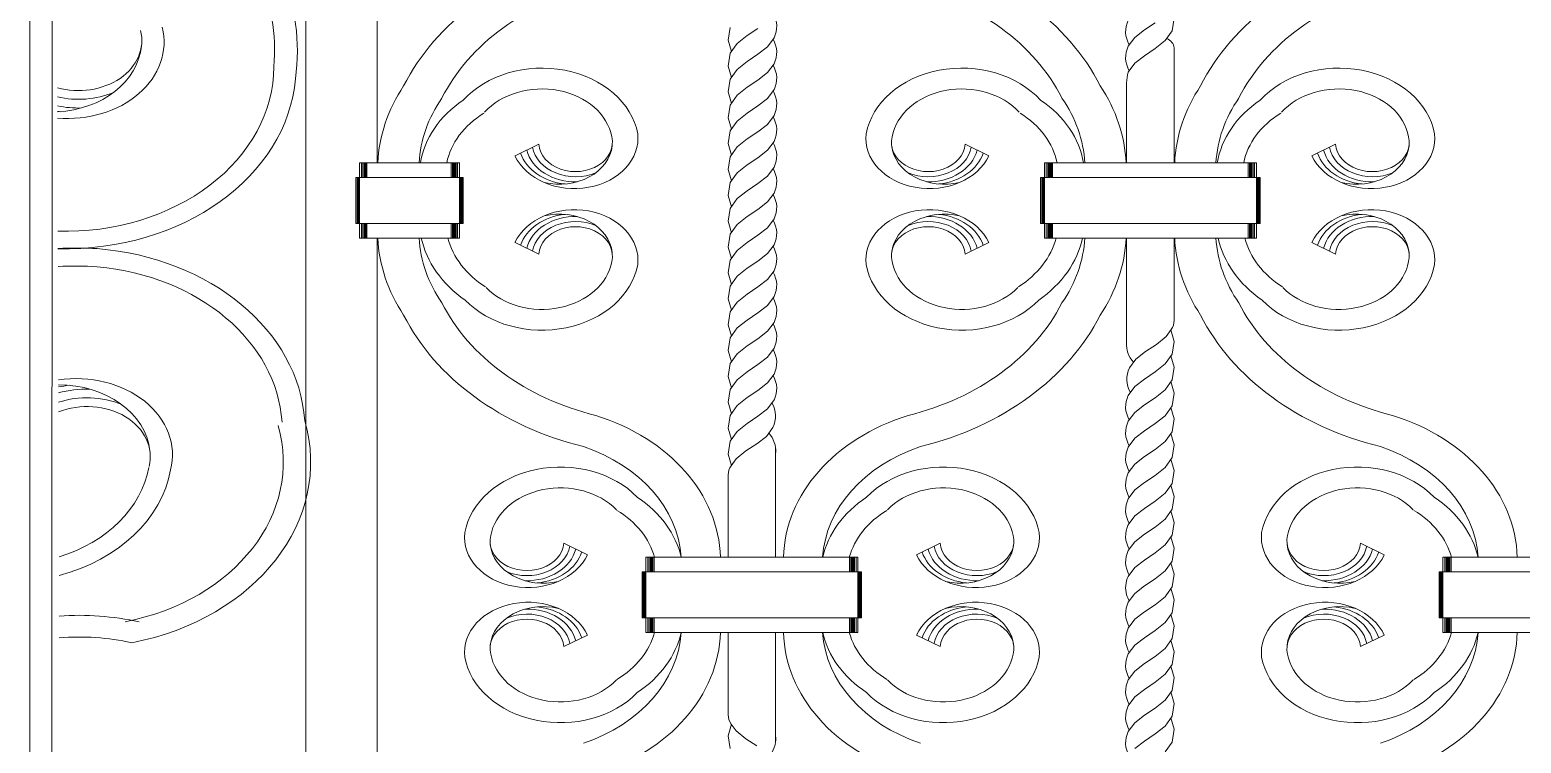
# Model space of a CAD drawing. Header units: inches. Extents: x 60.8 to 83.7, y 23.1 to 43.8.
# Drawn here: x 65.314 to 65.97, y 25.666 to 25.98 of the extents above; entities that cross this region are included whole.
import ezdxf

# ---------------------------------------------------------------- set-up
doc = ezdxf.new("R2010")
doc.units = ezdxf.units.IN
doc.header["$LTSCALE"] = 0.9
doc.header["$MEASUREMENT"] = 0

msp = doc.modelspace()

# ---------------------------------------------------------------- linework, layer by layer
at = {"lineweight": 9}
for p, q in [((65.31359, 26.56723), (65.31359, 24.77018)), ((65.32359, 26.56723), (65.32288, 24.77018)), ((65.43523, 26.3853), (65.43523, 25.73146)), ((65.4666, 26.23623), (65.4666, 25.92178)), ((65.62118, 25.97585), (65.6221, 25.98148)), ((65.62951, 25.97791), (65.63425, 25.98106)), ((65.80454, 25.98039), (65.80028, 25.9771)), ((65.80928, 25.98354), (65.80454, 25.98039)), ((65.8167, 25.97998), (65.81363, 25.97565)), ((65.81762, 25.98561), (65.8167, 25.97998)), ((65.62261, 25.97081), (65.62118, 25.97585)), ((65.6221, 25.97008), (65.62517, 25.97441)), ((65.62517, 25.97441), (65.62951, 25.97791)), ((65.63425, 25.96967), (65.63851, 25.97296)), ((65.63851, 25.97296), (65.64142, 25.97686)), ((65.64142, 25.97686), (65.64142, 25.97687)), ((65.80028, 25.9771), (65.79737, 25.9732)), ((65.79737, 25.9732), (65.79737, 25.97318)), ((65.81363, 25.97565), (65.80928, 25.97215)), ((65.62118, 25.96445), (65.6221, 25.97008)), ((65.62517, 25.96301), (65.62951, 25.96651)), ((65.62951, 25.96651), (65.63425, 25.96967)), ((65.80454, 25.96899), (65.80028, 25.96571)), ((65.80928, 25.97215), (65.80454, 25.96899)), ((65.81761, 25.92178), (65.81761, 25.97248)), ((65.62261, 25.95941), (65.62118, 25.96445)), ((65.6221, 25.95869), (65.62517, 25.96301)), ((65.63425, 25.95827), (65.63851, 25.96156)), ((65.63851, 25.96156), (65.64142, 25.96546)), ((65.64142, 25.96546), (65.64142, 25.96548)), ((65.80028, 25.96571), (65.79737, 25.96181)), ((65.79737, 25.96181), (65.79737, 25.96179)), ((65.62118, 25.95306), (65.6221, 25.95869)), ((65.62517, 25.95162), (65.62951, 25.95512)), ((65.62951, 25.95512), (65.63425, 25.95827)), ((65.63851, 25.95017), (65.64142, 25.95407)), ((65.64142, 25.95407), (65.64142, 25.95408)), ((65.79669, 25.92178), (65.79669, 25.95712)), ((65.62261, 25.94802), (65.62118, 25.95306)), ((65.62118, 25.94166), (65.6221, 25.94729)), ((65.6221, 25.94729), (65.62517, 25.95162)), ((65.62951, 25.94372), (65.63425, 25.94688)), ((65.63425, 25.94688), (65.63851, 25.95017)), ((65.62261, 25.93662), (65.62118, 25.94166)), ((65.6221, 25.9359), (65.62517, 25.94022)), ((65.62517, 25.94022), (65.62951, 25.94372)), ((65.63851, 25.93877), (65.64142, 25.94267)), ((65.64142, 25.94267), (65.64142, 25.94269)), ((65.62118, 25.93027), (65.6221, 25.9359)), ((65.62951, 25.93233), (65.63425, 25.93548)), ((65.63425, 25.93548), (65.63851, 25.93877)), ((65.52729, 25.92493), (65.53772, 25.93)), ((65.62261, 25.92523), (65.62118, 25.93027)), ((65.6221, 25.9245), (65.62517, 25.92883)), ((65.62517, 25.92883), (65.62951, 25.93233)), ((65.63425, 25.92409), (65.63851, 25.92738)), ((65.63851, 25.92738), (65.64142, 25.93128)), ((65.64142, 25.93128), (65.64142, 25.93129)), ((65.73601, 25.92493), (65.72557, 25.93)), ((65.87829, 25.92493), (65.88873, 25.93)), ((65.45886, 25.92178), (65.45886, 25.88868)), ((65.45886, 25.92178), (65.50284, 25.92178)), ((65.45968, 25.92178), (65.45968, 25.91534)), ((65.46033, 25.92178), (65.46033, 25.91534)), ((65.46082, 25.92178), (65.46082, 25.91534)), ((65.46123, 25.92178), (65.46123, 25.91534)), ((65.46155, 25.92178), (65.46155, 25.91534)), ((65.4618, 25.92178), (65.4618, 25.91534)), ((65.46196, 25.92178), (65.46196, 25.91534)), ((65.49919, 25.92178), (65.49919, 25.91534)), ((65.49974, 25.92178), (65.49974, 25.91534)), ((65.49991, 25.92178), (65.49991, 25.91534)), ((65.50015, 25.92178), (65.50015, 25.91534)), ((65.50048, 25.92178), (65.50048, 25.91534)), ((65.50088, 25.92178), (65.50088, 25.91534)), ((65.50137, 25.92178), (65.50137, 25.91534)), ((65.50202, 25.92178), (65.50202, 25.91534)), ((65.50284, 25.92178), (65.50284, 25.88868)), ((65.50284, 25.92178), (65.50284, 25.91534)), ((65.62118, 25.91887), (65.6221, 25.9245)), ((65.62517, 25.91743), (65.62951, 25.92093)), ((65.62951, 25.92093), (65.63425, 25.92409)), ((65.76045, 25.92178), (65.85384, 25.92178)), ((65.85384, 25.92178), (65.76045, 25.92178)), ((65.76045, 25.92178), (65.76045, 25.88868)), ((65.76045, 25.92178), (65.76045, 25.91534)), ((65.76045, 25.92178), (65.76045, 25.91534)), ((65.76045, 25.92178), (65.76045, 25.88868)), ((65.76127, 25.92178), (65.76127, 25.91534)), ((65.76127, 25.92178), (65.76127, 25.91534)), ((65.76192, 25.92178), (65.76192, 25.91534)), ((65.76192, 25.92178), (65.76192, 25.91534)), ((65.76241, 25.92178), (65.76241, 25.91534)), ((65.76241, 25.92178), (65.76241, 25.91534)), ((65.76281, 25.92178), (65.76281, 25.91534)), ((65.76281, 25.92178), (65.76281, 25.91534)), ((65.76314, 25.92178), (65.76314, 25.91534)), ((65.76314, 25.92178), (65.76314, 25.91534)), ((65.76338, 25.92178), (65.76338, 25.91534)), ((65.76338, 25.92178), (65.76338, 25.91534)), ((65.76355, 25.92178), (65.76355, 25.91534)), ((65.76355, 25.92178), (65.76355, 25.91534)), ((65.7641, 25.92178), (65.7641, 25.91534)), ((65.7641, 25.92178), (65.7641, 25.91534)), ((65.8502, 25.92178), (65.8502, 25.91534)), ((65.8502, 25.92178), (65.8502, 25.91534)), ((65.85075, 25.92178), (65.85075, 25.91534)), ((65.85075, 25.92178), (65.85075, 25.91534)), ((65.85091, 25.92178), (65.85091, 25.91534)), ((65.85091, 25.92178), (65.85091, 25.91534)), ((65.85116, 25.92178), (65.85116, 25.91534)), ((65.85116, 25.92178), (65.85116, 25.91534)), ((65.85148, 25.92178), (65.85148, 25.91534)), ((65.85148, 25.92178), (65.85148, 25.91534)), ((65.85189, 25.92178), (65.85189, 25.91534)), ((65.85189, 25.92178), (65.85189, 25.91534)), ((65.85238, 25.92178), (65.85238, 25.91534)), ((65.85238, 25.92178), (65.85238, 25.91534)), ((65.85303, 25.92178), (65.85303, 25.91534)), ((65.85303, 25.92178), (65.85303, 25.91534)), ((65.85384, 25.92178), (65.85384, 25.88868)), ((65.85384, 25.92178), (65.85384, 25.91534)), ((65.85384, 25.92178), (65.85384, 25.91534)), ((65.85384, 25.92178), (65.85384, 25.88868)), ((65.45724, 25.91534), (65.45724, 25.89513)), ((65.45724, 25.91534), (65.50447, 25.91534)), ((65.45772, 25.91534), (65.45772, 25.89513)), ((65.45813, 25.91534), (65.45813, 25.89513)), ((65.45846, 25.91534), (65.45846, 25.89513)), ((65.45862, 25.91534), (65.45862, 25.89513)), ((65.50308, 25.91534), (65.50308, 25.89513)), ((65.50325, 25.91534), (65.50325, 25.89513)), ((65.50357, 25.91534), (65.50357, 25.89513)), ((65.50398, 25.91534), (65.50398, 25.89513)), ((65.50447, 25.91534), (65.50447, 25.89513)), ((65.62261, 25.91383), (65.62118, 25.91887)), ((65.6221, 25.91311), (65.62517, 25.91743)), ((65.63425, 25.91269), (65.63851, 25.91598)), ((65.63851, 25.91598), (65.64142, 25.91988)), ((65.64142, 25.91988), (65.64142, 25.9199)), ((65.75882, 25.91534), (65.85547, 25.91534)), ((65.85547, 25.91534), (65.75882, 25.91534)), ((65.75882, 25.91534), (65.75882, 25.89513)), ((65.75882, 25.91534), (65.75882, 25.89513)), ((65.75931, 25.91534), (65.75931, 25.89513)), ((65.75931, 25.91534), (65.75931, 25.89513)), ((65.75972, 25.91534), (65.75972, 25.89513)), ((65.75972, 25.91534), (65.75972, 25.89513)), ((65.76004, 25.91534), (65.76004, 25.89513)), ((65.76004, 25.91534), (65.76004, 25.89513)), ((65.76021, 25.91534), (65.76021, 25.89513)), ((65.76021, 25.91534), (65.76021, 25.89513)), ((65.85409, 25.91534), (65.85409, 25.89513)), ((65.85409, 25.91534), (65.85409, 25.89513)), ((65.85425, 25.91534), (65.85425, 25.89513)), ((65.85425, 25.91534), (65.85425, 25.89513)), ((65.85458, 25.91534), (65.85458, 25.89513)), ((65.85458, 25.91534), (65.85458, 25.89513)), ((65.85499, 25.91534), (65.85499, 25.89513)), ((65.85499, 25.91534), (65.85499, 25.89513)), ((65.85547, 25.91534), (65.85547, 25.89513)), ((65.85547, 25.91534), (65.85547, 25.89513)), ((65.62118, 25.90748), (65.6221, 25.91311)), ((65.62261, 25.90244), (65.62118, 25.90748)), ((65.62517, 25.90604), (65.62951, 25.90954)), ((65.62951, 25.90954), (65.63425, 25.91269)), ((65.63851, 25.90459), (65.64142, 25.90849)), ((65.64142, 25.90849), (65.64142, 25.9085)), ((65.62118, 25.89608), (65.6221, 25.90171)), ((65.6221, 25.90171), (65.62517, 25.90604)), ((65.62951, 25.89815), (65.63425, 25.9013)), ((65.63425, 25.9013), (65.63851, 25.90459)), ((65.45724, 25.89513), (65.50447, 25.89513)), ((65.45968, 25.89513), (65.45968, 25.88868)), ((65.46033, 25.89513), (65.46033, 25.88868)), ((65.46082, 25.89513), (65.46082, 25.88868)), ((65.46123, 25.89513), (65.46123, 25.88868)), ((65.46155, 25.89513), (65.46155, 25.88868)), ((65.4618, 25.89513), (65.4618, 25.88868)), ((65.46196, 25.89513), (65.46196, 25.88868)), ((65.49919, 25.89513), (65.49919, 25.88868)), ((65.49974, 25.89513), (65.49974, 25.88868)), ((65.49991, 25.89513), (65.49991, 25.88868)), ((65.50015, 25.89513), (65.50015, 25.88868)), ((65.50048, 25.89513), (65.50048, 25.88868)), ((65.50088, 25.89513), (65.50088, 25.88868)), ((65.50137, 25.89513), (65.50137, 25.88868)), ((65.50202, 25.89513), (65.50202, 25.88868)), ((65.50284, 25.89513), (65.50284, 25.88868)), ((65.62261, 25.89104), (65.62118, 25.89608)), ((65.6221, 25.89032), (65.62517, 25.89464)), ((65.62517, 25.89464), (65.62951, 25.89815)), ((65.63851, 25.89319), (65.64142, 25.89709)), ((65.64142, 25.89709), (65.64142, 25.89711)), ((65.75882, 25.89513), (65.85547, 25.89513)), ((65.85547, 25.89513), (65.75882, 25.89513)), ((65.76045, 25.89513), (65.76045, 25.88868)), ((65.76045, 25.89513), (65.76045, 25.88868)), ((65.76127, 25.89513), (65.76127, 25.88868)), ((65.76127, 25.89513), (65.76127, 25.88868)), ((65.76192, 25.89513), (65.76192, 25.88868)), ((65.76192, 25.89513), (65.76192, 25.88868)), ((65.76241, 25.89513), (65.76241, 25.88868)), ((65.76241, 25.89513), (65.76241, 25.88868)), ((65.76281, 25.89513), (65.76281, 25.88868)), ((65.76281, 25.89513), (65.76281, 25.88868)), ((65.76314, 25.89513), (65.76314, 25.88868)), ((65.76314, 25.89513), (65.76314, 25.88868)), ((65.76338, 25.89513), (65.76338, 25.88868)), ((65.76338, 25.89513), (65.76338, 25.88868)), ((65.76355, 25.89513), (65.76355, 25.88868)), ((65.76355, 25.89513), (65.76355, 25.88868)), ((65.7641, 25.89513), (65.7641, 25.88868)), ((65.7641, 25.89513), (65.7641, 25.88868)), ((65.8502, 25.89513), (65.8502, 25.88868)), ((65.8502, 25.89513), (65.8502, 25.88868)), ((65.85075, 25.89513), (65.85075, 25.88868)), ((65.85075, 25.89513), (65.85075, 25.88868)), ((65.85091, 25.89513), (65.85091, 25.88868)), ((65.85091, 25.89513), (65.85091, 25.88868)), ((65.85116, 25.89513), (65.85116, 25.88868)), ((65.85116, 25.89513), (65.85116, 25.88868)), ((65.85148, 25.89513), (65.85148, 25.88868)), ((65.85148, 25.89513), (65.85148, 25.88868)), ((65.85189, 25.89513), (65.85189, 25.88868)), ((65.85189, 25.89513), (65.85189, 25.88868)), ((65.85238, 25.89513), (65.85238, 25.88868)), ((65.85238, 25.89513), (65.85238, 25.88868)), ((65.85303, 25.89513), (65.85303, 25.88868)), ((65.85303, 25.89513), (65.85303, 25.88868)), ((65.85384, 25.89513), (65.85384, 25.88868)), ((65.85384, 25.89513), (65.85384, 25.88868)), ((65.45886, 25.88868), (65.50284, 25.88868)), ((65.4666, 25.88868), (65.4666, 25.73146)), ((65.62118, 25.88469), (65.6221, 25.89032)), ((65.62951, 25.88675), (65.63425, 25.88991)), ((65.63425, 25.88991), (65.63851, 25.89319)), ((65.76045, 25.88868), (65.85384, 25.88868)), ((65.85384, 25.88868), (65.76045, 25.88868)), ((65.79669, 25.84085), (65.79669, 25.88868)), ((65.81761, 25.85238), (65.81761, 25.88868)), ((65.52729, 25.8867), (65.53772, 25.88162)), ((65.62261, 25.87965), (65.62118, 25.88469)), ((65.6221, 25.87892), (65.62517, 25.88325)), ((65.62517, 25.88325), (65.62951, 25.88675)), ((65.63425, 25.87851), (65.63851, 25.8818)), ((65.63851, 25.8818), (65.64142, 25.8857)), ((65.64142, 25.8857), (65.64142, 25.88571)), ((65.73601, 25.8867), (65.72557, 25.88162)), ((65.87829, 25.8867), (65.88873, 25.88162)), ((65.62118, 25.87329), (65.6221, 25.87892)), ((65.62517, 25.87185), (65.62951, 25.87536)), ((65.62951, 25.87536), (65.63425, 25.87851)), ((65.63851, 25.8704), (65.64142, 25.8743)), ((65.64142, 25.8743), (65.64142, 25.87432)), ((65.62261, 25.86825), (65.62118, 25.87329)), ((65.6221, 25.86753), (65.62517, 25.87185)), ((65.63425, 25.86712), (65.63851, 25.8704)), ((65.62118, 25.8619), (65.6221, 25.86753)), ((65.62261, 25.85686), (65.62118, 25.8619)), ((65.62517, 25.86046), (65.62951, 25.86396)), ((65.62951, 25.86396), (65.63425, 25.86712)), ((65.63851, 25.85901), (65.64142, 25.86291)), ((65.64142, 25.86291), (65.64142, 25.86292)), ((65.62118, 25.8505), (65.6221, 25.85613)), ((65.6221, 25.85613), (65.62517, 25.86046)), ((65.62951, 25.85257), (65.63425, 25.85572)), ((65.63425, 25.85572), (65.63851, 25.85901)), ((65.62261, 25.84546), (65.62118, 25.8505)), ((65.6221, 25.84474), (65.62517, 25.84906)), ((65.62517, 25.84906), (65.62951, 25.85257)), ((65.63851, 25.84761), (65.64142, 25.85151)), ((65.64142, 25.85151), (65.64142, 25.85153)), ((65.81627, 25.84833), (65.81414, 25.84533)), ((65.81618, 25.84821), (65.81762, 25.84317)), ((65.62118, 25.83911), (65.6221, 25.84474)), ((65.62951, 25.84117), (65.63425, 25.84433)), ((65.63425, 25.84433), (65.63851, 25.84761)), ((65.8098, 25.84183), (65.80506, 25.83867)), ((65.81414, 25.84533), (65.8098, 25.84183)), ((65.81762, 25.84317), (65.8167, 25.83754)), ((65.62261, 25.83407), (65.62118, 25.83911)), ((65.6221, 25.83334), (65.62517, 25.83767)), ((65.62517, 25.83767), (65.62951, 25.84117)), ((65.63425, 25.83293), (65.63851, 25.83622)), ((65.63851, 25.83622), (65.64142, 25.84012)), ((65.64142, 25.84012), (65.64142, 25.84013)), ((65.80079, 25.83538), (65.79788, 25.83149)), ((65.80506, 25.83867), (65.80079, 25.83538)), ((65.8167, 25.83754), (65.81363, 25.83321)), ((65.81618, 25.83681), (65.81762, 25.83177)), ((65.62118, 25.82771), (65.6221, 25.83334)), ((65.62517, 25.82628), (65.62951, 25.82978)), ((65.62951, 25.82978), (65.63425, 25.83293)), ((65.63851, 25.82482), (65.64142, 25.82872)), ((65.64142, 25.82872), (65.64142, 25.82874)), ((65.79788, 25.83149), (65.79788, 25.83147)), ((65.80928, 25.82971), (65.80454, 25.82655)), ((65.81363, 25.83321), (65.80928, 25.82971)), ((65.81762, 25.83177), (65.8167, 25.82614)), ((65.62261, 25.82267), (65.62118, 25.82771)), ((65.62118, 25.81632), (65.6221, 25.82195)), ((65.6221, 25.82195), (65.62517, 25.82628)), ((65.63425, 25.82154), (65.63851, 25.82482)), ((65.80028, 25.82327), (65.79737, 25.81937)), ((65.80454, 25.82655), (65.80028, 25.82327)), ((65.81363, 25.82181), (65.80928, 25.81831)), ((65.8167, 25.82614), (65.81363, 25.82181)), ((65.81618, 25.82542), (65.81762, 25.82038)), ((65.62261, 25.81128), (65.62118, 25.81632)), ((65.62517, 25.81488), (65.62951, 25.81838)), ((65.62951, 25.81838), (65.63425, 25.82154)), ((65.63851, 25.81343), (65.64142, 25.81733)), ((65.64142, 25.81733), (65.64142, 25.81735)), ((65.79737, 25.81937), (65.79737, 25.81935)), ((65.80928, 25.81831), (65.80454, 25.81516)), ((65.81762, 25.82038), (65.8167, 25.81475)), ((65.62118, 25.80492), (65.6221, 25.81055)), ((65.6221, 25.81055), (65.62517, 25.81488)), ((65.62951, 25.80699), (65.63425, 25.81014)), ((65.63425, 25.81014), (65.63851, 25.81343)), ((65.80028, 25.81187), (65.79737, 25.80797)), ((65.80454, 25.81516), (65.80028, 25.81187)), ((65.81363, 25.81042), (65.80928, 25.80692)), ((65.8167, 25.81475), (65.81363, 25.81042)), ((65.81618, 25.81402), (65.81762, 25.80898)), ((65.81762, 25.80898), (65.8167, 25.80335)), ((65.62261, 25.79988), (65.62118, 25.80492)), ((65.6221, 25.79916), (65.62517, 25.80349)), ((65.62517, 25.80349), (65.62951, 25.80699)), ((65.638, 25.80131), (65.64091, 25.80521)), ((65.64091, 25.80521), (65.64091, 25.80523)), ((65.79737, 25.80797), (65.79737, 25.80795)), ((65.80454, 25.80376), (65.80028, 25.80048)), ((65.80928, 25.80692), (65.80454, 25.80376)), ((65.8167, 25.80335), (65.81363, 25.79902)), ((65.81618, 25.80263), (65.81762, 25.79759)), ((65.62118, 25.79353), (65.6221, 25.79916)), ((65.629, 25.79487), (65.63374, 25.79802)), ((65.63374, 25.79802), (65.638, 25.80131)), ((65.6421, 25.79584), (65.6421, 25.74801)), ((65.80028, 25.80048), (65.79737, 25.79658)), ((65.79737, 25.79658), (65.79737, 25.79656)), ((65.80928, 25.79552), (65.80454, 25.79237)), ((65.81363, 25.79902), (65.80928, 25.79552)), ((65.81762, 25.79759), (65.8167, 25.79196)), ((65.62261, 25.78849), (65.62118, 25.79353)), ((65.62253, 25.78837), (65.62465, 25.79137)), ((65.62465, 25.79137), (65.629, 25.79487)), ((65.80028, 25.78908), (65.79737, 25.78518)), ((65.80454, 25.79237), (65.80028, 25.78908)), ((65.8167, 25.79196), (65.81363, 25.78763)), ((65.81618, 25.79123), (65.81762, 25.78619)), ((65.62119, 25.78432), (65.62119, 25.74801)), ((65.79737, 25.78518), (65.79737, 25.78516)), ((65.80928, 25.78413), (65.80454, 25.78097)), ((65.81363, 25.78763), (65.80928, 25.78413)), ((65.81762, 25.78619), (65.8167, 25.78056)), ((65.80028, 25.77769), (65.79737, 25.77379)), ((65.80454, 25.78097), (65.80028, 25.77769)), ((65.81363, 25.77623), (65.80928, 25.77273)), ((65.8167, 25.78056), (65.81363, 25.77623)), ((65.81618, 25.77984), (65.81762, 25.7748)), ((65.79737, 25.77379), (65.79737, 25.77377)), ((65.80454, 25.76958), (65.80028, 25.76629)), ((65.80928, 25.77273), (65.80454, 25.76958)), ((65.81762, 25.7748), (65.8167, 25.76917)), ((65.80028, 25.76629), (65.79737, 25.76239)), ((65.81363, 25.76484), (65.80928, 25.76134)), ((65.8167, 25.76917), (65.81363, 25.76484)), ((65.81618, 25.76844), (65.81762, 25.7634)), ((65.81762, 25.7634), (65.8167, 25.75777)), ((65.79737, 25.76239), (65.79737, 25.76237)), ((65.80454, 25.75818), (65.80028, 25.7549)), ((65.80928, 25.76134), (65.80454, 25.75818)), ((65.8167, 25.75777), (65.81363, 25.75345)), ((65.81618, 25.75705), (65.81762, 25.75201)), ((65.55918, 25.74916), (65.54874, 25.75423)), ((65.70411, 25.74916), (65.71455, 25.75423)), ((65.80028, 25.7549), (65.79737, 25.751)), ((65.79737, 25.751), (65.79737, 25.75098)), ((65.80928, 25.74994), (65.80454, 25.74679)), ((65.81363, 25.75345), (65.80928, 25.74994)), ((65.81762, 25.75201), (65.8167, 25.74638)), ((65.91019, 25.74916), (65.89975, 25.75423)), ((65.58495, 25.74156), (65.58495, 25.74801)), ((65.58495, 25.73146), (65.58495, 25.74801)), ((65.67834, 25.74801), (65.58495, 25.74801)), ((65.58576, 25.74156), (65.58576, 25.74801)), ((65.58642, 25.74156), (65.58642, 25.74801)), ((65.5869, 25.74156), (65.5869, 25.74801)), ((65.58731, 25.74156), (65.58731, 25.74801)), ((65.58764, 25.74156), (65.58764, 25.74801)), ((65.58788, 25.74156), (65.58788, 25.74801)), ((65.58804, 25.74156), (65.58804, 25.74801)), ((65.5886, 25.74156), (65.5886, 25.74801)), ((65.67469, 25.74156), (65.67469, 25.74801)), ((65.67525, 25.74156), (65.67525, 25.74801)), ((65.67541, 25.74156), (65.67541, 25.74801)), ((65.67565, 25.74156), (65.67565, 25.74801)), ((65.67598, 25.74156), (65.67598, 25.74801)), ((65.67639, 25.74156), (65.67639, 25.74801)), ((65.67688, 25.74156), (65.67688, 25.74801)), ((65.67753, 25.74156), (65.67753, 25.74801)), ((65.67834, 25.74156), (65.67834, 25.74801)), ((65.67834, 25.73146), (65.67834, 25.74801)), ((65.80028, 25.7435), (65.79737, 25.7396)), ((65.80454, 25.74679), (65.80028, 25.7435)), ((65.8167, 25.74638), (65.81363, 25.74205)), ((65.81618, 25.74565), (65.81762, 25.74061)), ((66.02935, 25.74801), (65.93595, 25.74801)), ((65.93595, 25.74156), (65.93595, 25.74801)), ((65.93595, 25.73146), (65.93595, 25.74801)), ((65.93677, 25.74156), (65.93677, 25.74801)), ((65.93742, 25.74156), (65.93742, 25.74801)), ((65.93791, 25.74156), (65.93791, 25.74801)), ((65.93832, 25.74156), (65.93832, 25.74801)), ((65.93864, 25.74156), (65.93864, 25.74801)), ((65.93889, 25.74156), (65.93889, 25.74801)), ((65.93905, 25.74156), (65.93905, 25.74801)), ((65.9396, 25.74156), (65.9396, 25.74801)), ((65.67997, 25.74156), (65.58332, 25.74156)), ((65.58332, 25.73146), (65.58332, 25.74156)), ((65.58381, 25.73146), (65.58381, 25.74156)), ((65.58422, 25.73146), (65.58422, 25.74156)), ((65.58454, 25.73146), (65.58454, 25.74156)), ((65.5847, 25.73146), (65.5847, 25.74156)), ((65.67875, 25.73146), (65.67875, 25.74156)), ((65.67908, 25.73146), (65.67908, 25.74156)), ((65.67948, 25.73146), (65.67948, 25.74156)), ((65.67997, 25.73146), (65.67997, 25.74156)), ((65.79737, 25.7396), (65.79737, 25.73959)), ((65.80928, 25.73855), (65.80454, 25.73539)), ((65.81363, 25.74205), (65.80928, 25.73855)), ((65.81762, 25.74061), (65.8167, 25.73498)), ((66.03098, 25.74156), (65.93433, 25.74156)), ((65.93433, 25.73146), (65.93433, 25.74156)), ((65.93481, 25.73146), (65.93481, 25.74156)), ((65.93522, 25.73146), (65.93522, 25.74156)), ((65.93555, 25.73146), (65.93555, 25.74156)), ((65.93571, 25.73146), (65.93571, 25.74156)), ((65.43523, 25.73146), (65.43523, 25.35909)), ((65.4666, 25.73146), (65.4666, 25.57424)), ((65.58332, 25.73146), (65.58332, 25.72136)), ((65.58381, 25.73146), (65.58381, 25.72136)), ((65.58422, 25.73146), (65.58422, 25.72136)), ((65.58454, 25.73146), (65.58454, 25.72136)), ((65.5847, 25.73146), (65.5847, 25.72136)), ((65.58495, 25.73146), (65.58495, 25.71491)), ((65.67834, 25.73146), (65.67834, 25.71491)), ((65.67859, 25.73146), (65.67859, 25.72136)), ((65.67875, 25.73146), (65.67875, 25.72136)), ((65.67908, 25.73146), (65.67908, 25.72136)), ((65.67948, 25.73146), (65.67948, 25.72136)), ((65.67997, 25.73146), (65.67997, 25.72136)), ((65.7998, 25.73146), (65.79737, 25.72821)), ((65.80028, 25.73211), (65.7998, 25.73146)), ((65.80454, 25.73539), (65.80028, 25.73211)), ((65.81363, 25.73066), (65.80928, 25.72715)), ((65.8142, 25.73146), (65.81363, 25.73066)), ((65.8167, 25.73498), (65.8142, 25.73146)), ((65.81618, 25.73426), (65.81698, 25.73146)), ((65.81698, 25.73146), (65.81762, 25.72922)), ((65.93433, 25.73146), (65.93433, 25.72136)), ((65.93481, 25.73146), (65.93481, 25.72136)), ((65.93522, 25.73146), (65.93522, 25.72136)), ((65.93555, 25.73146), (65.93555, 25.72136)), ((65.93571, 25.73146), (65.93571, 25.72136)), ((65.93595, 25.73146), (65.93595, 25.71491)), ((65.79737, 25.72821), (65.79737, 25.72819)), ((65.80454, 25.724), (65.80028, 25.72071)), ((65.80928, 25.72715), (65.80454, 25.724)), ((65.8167, 25.72359), (65.81363, 25.71926)), ((65.81762, 25.72922), (65.8167, 25.72359)), ((65.67997, 25.72136), (65.58332, 25.72136)), ((65.58495, 25.72136), (65.58495, 25.71491)), ((65.58576, 25.72136), (65.58576, 25.71491)), ((65.58642, 25.72136), (65.58642, 25.71491)), ((65.5869, 25.72136), (65.5869, 25.71491)), ((65.58731, 25.72136), (65.58731, 25.71491)), ((65.58764, 25.72136), (65.58764, 25.71491)), ((65.58788, 25.72136), (65.58788, 25.71491)), ((65.58804, 25.72136), (65.58804, 25.71491)), ((65.5886, 25.72136), (65.5886, 25.71491)), ((65.67469, 25.72136), (65.67469, 25.71491)), ((65.67525, 25.72136), (65.67525, 25.71491)), ((65.67541, 25.72136), (65.67541, 25.71491)), ((65.67565, 25.72136), (65.67565, 25.71491)), ((65.67598, 25.72136), (65.67598, 25.71491)), ((65.67639, 25.72136), (65.67639, 25.71491)), ((65.67688, 25.72136), (65.67688, 25.71491)), ((65.67753, 25.72136), (65.67753, 25.71491)), ((65.67834, 25.72136), (65.67834, 25.71491)), ((65.80028, 25.72071), (65.79737, 25.71681)), ((65.79737, 25.71681), (65.79737, 25.7168)), ((65.81363, 25.71926), (65.80928, 25.71576)), ((65.81618, 25.72286), (65.81762, 25.71782)), ((65.81762, 25.71782), (65.8167, 25.71219)), ((66.03098, 25.72136), (65.93433, 25.72136)), ((65.93595, 25.72136), (65.93595, 25.71491)), ((65.93677, 25.72136), (65.93677, 25.71491)), ((65.93742, 25.72136), (65.93742, 25.71491)), ((65.93791, 25.72136), (65.93791, 25.71491)), ((65.93832, 25.72136), (65.93832, 25.71491)), ((65.93864, 25.72136), (65.93864, 25.71491)), ((65.93889, 25.72136), (65.93889, 25.71491)), ((65.93905, 25.72136), (65.93905, 25.71491)), ((65.9396, 25.72136), (65.9396, 25.71491)), ((65.55918, 25.71376), (65.54874, 25.70869)), ((65.67834, 25.71491), (65.58495, 25.71491)), ((65.62119, 25.6786), (65.62119, 25.71491)), ((65.6421, 25.66708), (65.6421, 25.71491)), ((65.70411, 25.71376), (65.71455, 25.70869)), ((65.80454, 25.7126), (65.80028, 25.70932)), ((65.80928, 25.71576), (65.80454, 25.7126)), ((65.8167, 25.71219), (65.81363, 25.70787)), ((65.81618, 25.71147), (65.81762, 25.70643)), ((65.91019, 25.71376), (65.89975, 25.70869)), ((66.02935, 25.71491), (65.93595, 25.71491)), ((65.80028, 25.70932), (65.79737, 25.70542)), ((65.79737, 25.70542), (65.79737, 25.7054)), ((65.80928, 25.70436), (65.80454, 25.70121)), ((65.81363, 25.70787), (65.80928, 25.70436)), ((65.81762, 25.70643), (65.8167, 25.7008)), ((65.80028, 25.69792), (65.79737, 25.69402)), ((65.80454, 25.70121), (65.80028, 25.69792)), ((65.8167, 25.7008), (65.81363, 25.69647)), ((65.81618, 25.70007), (65.81762, 25.69503)), ((65.79737, 25.69402), (65.79737, 25.69401)), ((65.80928, 25.69297), (65.80454, 25.68981)), ((65.81363, 25.69647), (65.80928, 25.69297)), ((65.81762, 25.69503), (65.8167, 25.6894)), ((65.80028, 25.68653), (65.79737, 25.68263)), ((65.80454, 25.68981), (65.80028, 25.68653)), ((65.81363, 25.68508), (65.80928, 25.68157)), ((65.8167, 25.6894), (65.81363, 25.68508)), ((65.81618, 25.68868), (65.81762, 25.68364)), ((65.79737, 25.68263), (65.79737, 25.68261)), ((65.80454, 25.67842), (65.80028, 25.67513)), ((65.80928, 25.68157), (65.80454, 25.67842)), ((65.8167, 25.67801), (65.81363, 25.67368)), ((65.81618, 25.67728), (65.81762, 25.67224)), ((65.81762, 25.68364), (65.8167, 25.67801)), ((65.62261, 25.67443), (65.62118, 25.66939)), ((65.62253, 25.67455), (65.62465, 25.67155)), ((65.62465, 25.67155), (65.629, 25.66805)), ((65.80028, 25.67513), (65.79737, 25.67123)), ((65.79737, 25.67123), (65.79737, 25.67122)), ((65.81363, 25.67368), (65.80928, 25.67018)), ((65.81762, 25.67224), (65.8167, 25.66661)), ((65.62118, 25.66939), (65.6221, 25.66376)), ((65.629, 25.66805), (65.63374, 25.6649)), ((65.80454, 25.66703), (65.80028, 25.66374)), ((65.80928, 25.67018), (65.80454, 25.66703)), ((65.8167, 25.66661), (65.81363, 25.66229))]:
    msp.add_line(p, q, dxfattribs=at)
at = {"lineweight": 9, "extrusion": (0, 0, -1)}
for centre, major_axis, start_param, end_param in [((65.29198, 25.97117), (0.13945, 0), -0.756235, 0.111455), ((65.29198, 25.97117), (0.13945, 0), -0.756235, 0.111455), ((65.29198, 25.97117), (-0.12941, 0), 2.385358, 3.210192), ((65.59478, 25.91885), (-0.12551, 0), 0.380418, 1.268707), ((65.66852, 25.91885), (-0.12551, 0), 1.872886, 2.761174), ((65.94578, 25.91885), (-0.12551, 0), 0.380418, 1.268707), ((65.59478, 25.91885), (0.10733, 0), 3.522011, 4.4103), ((65.66852, 25.91885), (0.10733, 0), -1.268707, -0.380418), ((65.94578, 25.91885), (-0.10733, 0), 0.380418, 1.268707), ((65.62443, 25.98183), (0.01812, 0), -0.418478, 0.356149), ((65.33507, 25.97569), (-0.02786, 0), 2.942465, 5.054403), ((65.33021, 25.97499), (-0.04251, 0), 2.945419, 4.816773), ((65.81437, 25.97962), (0.01812, 0), 2.723114, 3.497742), ((65.32288, 25.9758), (-0.04001, 0), 3.222533, 4.640127), ((65.62443, 25.97044), (0.01812, 0), -0.418478, 0.356149), ((65.81437, 25.96822), (-0.01812, 0), -0.418478, 0.356149), ((65.81113, 25.97215), (0.00649, 0), -1.056819, -0.064307), ((65.32913, 25.9644), (0.09196, 0), 0.003382, 1.605429), ((65.53918, 25.92984), (-0.04258, 0), 0.619195, 2.998469), ((65.62443, 25.95904), (0.01812, 0), -0.418478, 0.356149), ((65.72411, 25.92984), (0.04258, 0), 3.284716, 5.66399), ((65.82105, 25.95727), (-0.02436, 0), -0.008048, 0.236629), ((65.89019, 25.92984), (-0.04258, 0), 0.619195, 2.998469), ((65.3292, 25.96434), (0.1016, 0), 0.067786, 1.602519), ((65.56704, 25.91888), (-0.10026, 0), 0.036611, 0.482989), ((65.53918, 25.92984), (-0.03101, 0), 0.619195, 2.998469), ((65.62443, 25.94765), (0.01812, 0), -0.418478, 0.356149), ((65.72411, 25.92984), (0.03101, 0), 3.284716, 5.66399), ((65.69626, 25.91888), (-0.10026, 0), 2.658604, 3.104981), ((65.91804, 25.91888), (-0.10026, 0), 0.036611, 0.482989), ((65.89019, 25.92984), (-0.03101, 0), 0.619195, 2.998469), ((65.33507, 25.97569), (0.03271, 0), 1.082368, 1.859996), ((65.33507, 25.97569), (-0.03757, 0), 4.678621, 4.962967), ((65.5675, 25.91897), (-0.08255, 0), 0.043017, 0.501645), ((65.54007, 25.91632), (-0.05489, 0), 0.126108, 0.865728), ((65.72322, 25.91632), (-0.05489, 0), 2.275865, 3.015485), ((65.69579, 25.91897), (-0.08255, 0), 2.639948, 3.098576), ((65.9185, 25.91897), (-0.08255, 0), 0.043017, 0.501645), ((65.89108, 25.91632), (-0.05489, 0), 0.126108, 0.865728), ((65.33241, 25.97582), (-0.04015, 0), -1.440537, -1.404413), ((65.54025, 25.9165), (-0.04351, 0), 0.153942, 0.910569), ((65.62443, 25.93625), (0.01812, 0), -0.418478, 0.356149), ((65.72305, 25.9165), (0.04351, 0), -0.910569, -0.153942), ((65.89125, 25.9165), (0.04351, 0), 3.295535, 4.052161), ((65.5535, 25.93259), (0.02795, 0), -0.093098, 2.787829), ((65.70979, 25.93259), (0.02795, 0), 0.353764, 3.23469), ((65.90451, 25.93259), (-0.02795, 0), 3.048495, 5.929422), ((65.55394, 25.9308), (-0.02191, 0), 4.678621, 6.08814), ((65.55394, 25.9308), (0.01908, 0), 1.082368, 3.002244), ((65.55394, 25.9308), (0.01625, 0), -0.199128, 3.079605), ((65.54683, 25.93086), (0.02334, 0), 0.08094, 1.860939), ((65.62443, 25.92486), (0.01812, 0), -0.418478, 0.356149), ((65.70935, 25.9308), (-0.01625, 0), 3.20358, 6.482313), ((65.71646, 25.93086), (-0.02334, 0), 4.422247, 6.202245), ((65.70935, 25.9308), (0.01908, 0), 0.139349, 2.059224), ((65.70935, 25.9308), (-0.02191, 0), 3.336638, 4.746157), ((65.90495, 25.9308), (0.02191, 0), 1.537028, 2.946547), ((65.90495, 25.9308), (0.01908, 0), 1.082368, 3.002244), ((65.90495, 25.9308), (-0.01625, 0), 2.942465, 6.221198), ((65.89784, 25.93086), (0.02334, 0), 0.08094, 1.860939), ((65.55239, 25.93087), (0.02342, 0), 1.701055, 2.882789), ((65.7109, 25.93087), (-0.02342, 0), 3.400397, 4.58213), ((65.9034, 25.93087), (-0.02342, 0), -1.440537, -0.258804), ((65.62443, 25.91346), (0.01812, 0), -0.418478, 0.356149), ((65.62443, 25.90207), (0.01812, 0), -0.418478, 0.356149), ((65.5535, 25.87903), (0.02795, 0), 3.495356, 6.376283), ((65.70979, 25.87903), (0.02795, 0), 3.048495, 5.929422), ((65.90451, 25.87903), (-0.02795, 0), 0.353764, 3.23469), ((65.55239, 25.88075), (-0.02342, 0), 0.258804, 1.440537), ((65.55394, 25.88083), (-0.02191, 0), 0.195046, 1.604564), ((65.55394, 25.88083), (-0.01908, 0), 0.139349, 2.059224), ((65.55394, 25.88083), (0.01625, 0), 3.20358, 6.482313), ((65.54683, 25.88077), (0.02334, 0), 4.422247, 6.202245), ((65.62443, 25.89067), (0.01812, 0), -0.418478, 0.356149), ((65.70935, 25.88083), (0.01625, 0), 2.942465, 6.221198), ((65.71646, 25.88077), (0.02334, 0), 3.222533, 5.002531), ((65.70935, 25.88083), (0.01908, 0), 4.223961, 6.143837), ((65.70935, 25.88083), (-0.02191, 0), 1.537028, 2.946547), ((65.7109, 25.88075), (0.02342, 0), -1.440537, -0.258804), ((65.9034, 25.88075), (0.02342, 0), 3.400397, 4.58213), ((65.90495, 25.88083), (0.02191, 0), 3.336638, 4.746157), ((65.90495, 25.88083), (-0.01908, 0), 0.139349, 2.059224), ((65.90495, 25.88083), (-0.01625, 0), 0.061988, 3.34072), ((65.89784, 25.88077), (0.02334, 0), 4.422247, 6.202245), ((65.56704, 25.89159), (0.10026, 0), 2.658604, 3.104981), ((65.5675, 25.89149), (0.08255, 0), 2.639948, 3.098576), ((65.54442, 25.89658), (-0.05926, 0), -0.850292, -0.169247), ((65.54419, 25.89633), (-0.04748, 0), -0.889379, -0.204977), ((65.71911, 25.89633), (-0.04748, 0), 3.346569, 4.030972), ((65.71887, 25.89658), (0.05926, 0), 0.169247, 0.850292), ((65.69579, 25.89149), (0.08255, 0), 0.043017, 0.501645), ((65.69626, 25.89159), (0.10026, 0), 0.036611, 0.482989), ((65.91804, 25.89159), (0.10026, 0), 2.658604, 3.104981), ((65.9185, 25.89149), (0.08255, 0), 2.639948, 3.098576), ((65.89543, 25.89658), (0.05926, 0), 2.291301, 2.972346), ((65.89519, 25.89633), (-0.04748, 0), -0.889379, -0.204977), ((65.3334, 25.77242), (0.14136, 0), 4.659815, 4.782459), ((65.33291, 25.80377), (-0.10193, 0), 1.672911, 3.087109), ((65.62443, 25.87928), (0.01812, 0), -0.418478, 0.356149), ((65.33343, 25.77421), (-0.12903, 0), 1.51323, 1.64739), ((65.33291, 25.80377), (0.09189, 0), -1.457485, -0.052077), ((65.53918, 25.88178), (-0.04258, 0), 3.284716, 5.631437), ((65.53918, 25.88178), (0.03101, 0), 0.143123, 2.489844), ((65.72411, 25.88178), (0.04258, 0), 0.651749, 2.998469), ((65.72411, 25.88178), (0.03101, 0), 0.651749, 2.998469), ((65.89019, 25.88178), (-0.04258, 0), 3.284716, 5.631437), ((65.89019, 25.88178), (-0.03101, 0), 3.284716, 5.631437), ((65.62443, 25.86788), (0.01812, 0), -0.418478, 0.356149), ((65.62443, 25.85649), (0.01812, 0), -0.418478, 0.356149), ((65.59478, 25.89162), (-0.12551, 0), -1.268707, -0.380418), ((65.59478, 25.89162), (-0.10733, 0), -1.268707, -0.380418), ((65.66852, 25.89162), (-0.10733, 0), 3.522011, 4.4103), ((65.66852, 25.89162), (0.12551, 0), 0.380418, 1.268707), ((65.94578, 25.89162), (0.12551, 0), 1.872886, 2.761174), ((65.94578, 25.89162), (0.10733, 0), 1.872886, 2.761174), ((65.62443, 25.84509), (0.01812, 0), -0.418478, 0.356149), ((65.80715, 25.85238), (-0.01046, 0), 3.141593, 3.653063), ((65.81386, 25.8417), (0.01721, 0), 2.535729, 3.203825), ((65.62443, 25.8337), (0.01812, 0), -0.418478, 0.356149), ((65.81488, 25.82651), (-0.01812, 0), -0.418478, 0.356149), ((65.33392, 25.79312), (-0.04251, 0), 1.387746, 3.337766), ((65.32659, 25.79232), (-0.04001, 0), 1.560722, 3.060652), ((65.33613, 25.79229), (0.04015, 0), 4.46228, 4.58213), ((65.33878, 25.79242), (0.03757, 0), 4.370772, 4.746157), ((65.62443, 25.82231), (0.01812, 0), -0.418478, 0.356149), ((65.33878, 25.79242), (0.03271, 0), 4.317956, 5.200817), ((65.33878, 25.79242), (0.02786, 0), 4.244821, 6.482313), ((65.62392, 25.81019), (0.01812, 0), -0.418478, 0.356149), ((65.81437, 25.81439), (0.01812, 0), 2.723114, 3.497742), ((65.53099, 25.74667), (-0.08676, 0), 1.946654, 3.122047), ((65.7323, 25.74667), (0.08676, 0), 3.161138, 4.336531), ((65.882, 25.74667), (-0.08676, 0), 1.946654, 3.122047), ((65.33375, 25.78991), (0.09147, 0), -0.224635, 1.329663), ((65.33375, 25.78991), (0.10354, 0), -0.224635, 1.329663), ((65.62493, 25.795), (-0.01721, 0), 2.535729, 3.203825), ((65.81437, 25.80299), (0.01812, 0), 2.723114, 3.497742), ((65.52974, 25.74521), (0.07084, 0), -1.169155, -0.050042), ((65.73355, 25.74521), (0.07084, 0), 3.191635, 4.310748), ((65.81437, 25.7916), (0.01812, 0), 2.723114, 3.497742), ((65.88075, 25.74521), (0.07084, 0), -1.169155, -0.050042), ((65.54729, 25.75407), (-0.04258, 0), 0.143123, 2.489844), ((65.716, 25.75407), (-0.04258, 0), 0.651749, 2.998469), ((65.89829, 25.75407), (-0.04258, 0), 0.143123, 2.489844), ((65.30335, 25.7948), (-0.0633, 0), 3.284716, 4.33888), ((65.30335, 25.7948), (-0.07301, 0), 3.284716, 4.390086), ((65.63165, 25.78432), (-0.01046, 0), 0, 0.51147), ((65.81437, 25.7802), (0.01812, 0), 2.723114, 3.497742), ((65.54729, 25.75407), (-0.03101, 0), 0.143123, 2.489844), ((65.716, 25.75407), (-0.03101, 0), 0.651749, 2.998469), ((65.89829, 25.75407), (-0.03101, 0), 0.143123, 2.489844), ((65.54471, 25.74023), (0.05661, 0), -0.871612, -0.174665), ((65.71858, 25.74023), (0.05661, 0), 3.316258, 4.013205), ((65.81437, 25.76881), (0.01812, 0), 2.723114, 3.497742), ((65.89571, 25.74023), (-0.05661, 0), 2.269981, 2.966928), ((65.54487, 25.7405), (-0.04491, 0), 2.224676, 2.928559), ((65.71842, 25.7405), (-0.04491, 0), 0.213033, 0.916917), ((65.89588, 25.7405), (0.04491, 0), -0.916917, -0.213033), ((65.53297, 25.75682), (-0.02795, 0), 3.495356, 6.376283), ((65.53253, 25.75503), (-0.01625, 0), 3.20358, 6.482313), ((65.73033, 25.75682), (0.02795, 0), -0.093098, 2.787829), ((65.73077, 25.75503), (0.01625, 0), -0.199128, 3.079605), ((65.81437, 25.75741), (0.01812, 0), 2.723114, 3.497742), ((65.88397, 25.75682), (-0.02795, 0), 3.495356, 6.376283), ((65.88353, 25.75503), (0.01625, 0), 0.061988, 3.34072), ((65.53964, 25.75509), (-0.02334, 0), 4.422247, 6.202245), ((65.53253, 25.75503), (0.01908, 0), 0.139349, 2.059224), ((65.53253, 25.75503), (0.02191, 0), 0.195046, 1.604564), ((65.53408, 25.7551), (-0.02342, 0), 3.400397, 4.58213), ((65.72922, 25.7551), (-0.02342, 0), -1.440537, -0.258804), ((65.73077, 25.75503), (0.02191, 0), 1.537028, 2.946547), ((65.73077, 25.75503), (-0.01908, 0), 4.223961, 6.143837), ((65.72365, 25.75509), (-0.02334, 0), 3.222533, 5.002531), ((65.81437, 25.74602), (0.01812, 0), 2.723114, 3.497742), ((65.89064, 25.75509), (0.02334, 0), 1.280654, 3.060652), ((65.88353, 25.75503), (-0.01908, 0), 3.280941, 5.200817), ((65.88353, 25.75503), (0.02191, 0), 0.195046, 1.604564), ((65.88508, 25.7551), (-0.02342, 0), 3.400397, 4.58213), ((65.81437, 25.73463), (0.01812, 0), 2.918976, 3.497742), ((65.53297, 25.7061), (-0.02795, 0), -0.093098, 2.787829), ((65.73033, 25.7061), (-0.02795, 0), 0.353764, 3.23469), ((65.81437, 25.73463), (0.01812, 0), 2.723114, 2.918976), ((65.88397, 25.7061), (0.02795, 0), 3.048495, 5.929422), ((65.53964, 25.70783), (0.02334, 0), 3.222533, 5.002531), ((65.53253, 25.70789), (0.01908, 0), 4.223961, 6.143837), ((65.53253, 25.70789), (-0.02191, 0), 1.537028, 2.946547), ((65.53408, 25.70782), (-0.02342, 0), 1.701055, 2.882789), ((65.72922, 25.70782), (0.02342, 0), 3.400397, 4.58213), ((65.73077, 25.70789), (0.02191, 0), 3.336638, 4.746157), ((65.73077, 25.70789), (0.01908, 0), 3.280941, 5.200817), ((65.72365, 25.70783), (0.02334, 0), 4.422247, 6.202245), ((65.81437, 25.72323), (0.01812, 0), 2.723114, 3.497742), ((65.89064, 25.70783), (0.02334, 0), 3.222533, 5.002531), ((65.88353, 25.70789), (0.01908, 0), 4.223961, 6.143837), ((65.88353, 25.70789), (-0.02191, 0), 1.537028, 2.946547), ((65.88508, 25.70782), (-0.02342, 0), 1.701055, 2.882789), ((65.33513, 25.64477), (-0.09817, 0), 1.48322, 1.845377), ((65.53253, 25.70789), (-0.01625, 0), -0.199128, 3.079605), ((65.73077, 25.70789), (-0.01625, 0), 0.061988, 3.34072), ((65.81437, 25.71184), (0.01812, 0), 2.723114, 3.497742), ((65.88353, 25.70789), (-0.01625, 0), -0.199128, 3.079605), ((65.33513, 25.64477), (0.0861, 0), 4.612893, 4.98697), ((65.52974, 25.71771), (-0.07084, 0), 3.191635, 4.310748), ((65.53099, 25.71625), (-0.08676, 0), 3.161138, 4.336531), ((65.54487, 25.72242), (-0.04491, 0), 3.354626, 4.058509), ((65.54471, 25.7227), (-0.05661, 0), 3.316258, 4.013205), ((65.7323, 25.71625), (-0.08676, 0), -1.194939, -0.019545), ((65.73355, 25.71771), (-0.07084, 0), -1.169155, -0.050042), ((65.71858, 25.7227), (-0.05661, 0), -0.871612, -0.174665), ((65.71842, 25.72242), (-0.04491, 0), -0.916917, -0.213033), ((65.88075, 25.71771), (-0.07084, 0), 3.191635, 4.310748), ((65.882, 25.71625), (0.08676, 0), 0.019545, 1.194939), ((65.89588, 25.72242), (0.04491, 0), 0.213033, 0.916917), ((65.89571, 25.7227), (-0.05661, 0), 3.316258, 4.013205), ((65.54729, 25.70885), (0.04258, 0), 0.651749, 2.998469), ((65.54729, 25.70885), (0.03101, 0), 0.651749, 2.998469), ((65.716, 25.70885), (-0.04258, 0), 3.284716, 5.631437), ((65.716, 25.70885), (-0.03101, 0), 3.284716, 5.631437), ((65.81437, 25.70044), (0.01812, 0), 2.723114, 3.497742), ((65.89829, 25.70885), (-0.04258, 0), 3.793341, 6.140062), ((65.89829, 25.70885), (-0.03101, 0), 3.793341, 6.140062), ((65.81437, 25.68905), (0.01812, 0), 2.723114, 3.497742), ((65.63165, 25.6786), (0.01046, 0), 2.630123, 3.141593), ((65.81437, 25.67765), (0.01812, 0), 2.723114, 3.497742), ((65.81437, 25.66626), (0.01812, 0), 2.723114, 3.497742), ((65.62493, 25.66793), (-0.01721, 0), 3.079361, 3.747456)]:
    msp.add_ellipse(centre, major_axis=major_axis, ratio=0.79131, start_param=start_param, end_param=end_param, dxfattribs=at)

doc.saveas('drawing.dxf')
